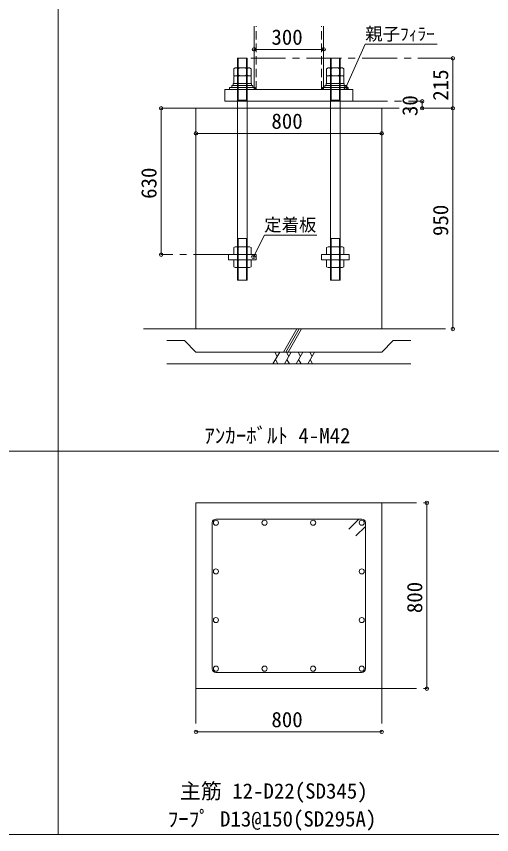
# Model space of a CAD drawing. Units: millimetres, scale not verified. Extents: x -24459 to 24278, y -16646 to 17081.
# Drawn here: x 8045 to 10092, y -16646 to -13124 of the extents above; entities that cross this region are included whole.
import ezdxf
from ezdxf.enums import TextEntityAlignment as Align

# ---------------------------------------------------------------- set-up
doc = ezdxf.new("R2010")
doc.units = ezdxf.units.MM
doc.header["$LTSCALE"] = 30
doc.header["$PDMODE"] = 32
doc.header["$PDSIZE"] = 15
doc.linetypes.add('CHAIN1', pattern=[8, 5, -1, 1, -1])
doc.linetypes.add('DASHED1', pattern=[1.8, 1.2, -0.6])
for name, color, linetype, lineweight in [('0-0_0-0', 7, 'Continuous', 18), ('0-1_補助線', 7, 'Continuous', 18), ('0-3_通り芯', 7, 'Continuous', 18), ('0-4_ＲＣ部材', 7, 'Continuous', 18), ('0-5_Ｓ部材', 7, 'Continuous', 18), ('0-6_木部材', 7, 'Continuous', 18), ('0-7_建具', 7, 'Continuous', 18), ('F-0_F-0', 7, 'Continuous', 18)]:
    doc.layers.add(name, color=color, linetype=linetype, lineweight=lineweight)
doc.layers.add('7-0_7-0', color=7, linetype='Continuous')
doc.styles.add('ＭＳ ゴシック', font='')
doc.styles.get('ＭＳ ゴシック').set_extended_font_data('MS Gothic')

msp = doc.modelspace()

# ---------------------------------------------------------------- linework, layer by layer
at = {"layer": '0-0_0-0', "color": 4}
for p, q in [((9463.62, -13429.03), (9547.51, -13243.08)), ((9547.51, -13243.08), (9858, -13243.08)), ((9066.04, -14158.98), (9114.37, -14064.89)), ((9114.37, -14064.89), (9339.26, -14064.89))]:
    msp.add_line(p, q, dxfattribs=at)
at = {"layer": '0-0_0-0'}
for p, q in [((9068.63, -13265.63), (9368.63, -13265.63)), ((9924.82, -13519.03), (9924.82, -13304.03)), ((9792.84, -13519.03), (9792.84, -13489.03)), ((8668.62, -14149.03), (8668.62, -13519.03)), ((9924.82, -14469.03), (9924.82, -13519.03)), ((8818.62, -13627.24), (9618.62, -13627.24)), ((9813, -16017.35), (9813, -15217.35)), ((8818.62, -16203.12), (9618.62, -16203.12))]:
    msp.add_line(p, q, dxfattribs=at)
at = {"layer": '0-0_0-0', "linetype": 'CHAIN1'}
for p, q in [((9924.82, -13304.03), (9039.62, -13304.03)), ((9493.62, -13489.03), (9792.84, -13489.03)), ((8818.62, -13519.03), (8668.62, -13519.03)), ((9543.63, -13519.03), (9924.82, -13519.03)), ((8958.62, -14149.03), (8668.62, -14149.03)), ((8718.62, -14469.03), (8593.27, -14469.03)), ((9743.63, -14469.03), (9924.82, -14469.03)), ((9618.62, -15217.35), (9813, -15217.35)), ((8818.62, -16017.35), (8818.62, -16203.12)), ((9618.62, -16017.35), (9618.62, -16203.12)), ((9618.62, -16017.35), (9813, -16017.35))]:
    msp.add_line(p, q, dxfattribs=at)
at = {"layer": '0-0_0-0'}
for p in [(9068.63, -13265.63), (9368.63, -13265.63), (9924.82, -13304.03), (9463.62, -13429.03), (9792.84, -13489.03), (8668.62, -13519.03), (9792.84, -13519.03), (9924.82, -13519.03), (8818.62, -13627.24), (9618.62, -13627.24), (8668.62, -14149.03), (9066.04, -14158.98), (9924.82, -14469.03), (9813, -15217.35), (9813, -16017.35), (8818.62, -16203.12), (9618.62, -16203.12)]:
    msp.add_point(p, dxfattribs=at)
at = {"layer": '0-1_補助線'}
for p, q in [((9039.62, -13304.03), (8997.62, -13304.03)), ((8997.62, -14259.03), (8997.62, -13304.03)), ((9000.62, -13484.03), (9000.62, -13304.03)), ((9036.62, -13484.03), (9036.62, -13304.03)), ((9397.63, -14259.03), (9397.63, -13304.03)), ((9439.62, -13304.03), (9397.63, -13304.03)), ((9400.62, -13484.03), (9400.62, -13304.03)), ((9436.63, -13484.03), (9436.63, -13304.03)), ((9439.63, -14259.03), (9439.63, -13304.03)), ((8987.43, -13345.03), (8981.1, -13348.68)), ((8981.1, -13348.68), (8981.1, -13379.03)), ((8987.43, -13345.03), (9049.82, -13345.03)), ((8993.53, -13345.03), (8999.86, -13348.68)), ((9006.19, -13345.03), (8999.86, -13348.68)), ((8999.86, -13348.68), (8999.86, -13375.37)), ((9031.06, -13345.03), (9037.39, -13348.68)), ((9043.72, -13345.03), (9037.39, -13348.68)), ((9037.39, -13348.68), (9037.39, -13375.37)), ((9049.82, -13345.03), (9056.15, -13348.68)), ((9056.15, -13348.68), (9056.15, -13379.03)), ((9387.43, -13345.03), (9381.1, -13348.68)), ((9381.1, -13348.68), (9381.1, -13379.03)), ((9387.43, -13345.03), (9449.82, -13345.03)), ((9393.53, -13345.03), (9399.86, -13348.68)), ((9406.19, -13345.03), (9399.86, -13348.68)), ((9399.86, -13348.68), (9399.86, -13375.37)), ((9431.06, -13345.03), (9437.39, -13348.68)), ((9443.72, -13345.03), (9437.39, -13348.68)), ((9437.39, -13348.68), (9437.39, -13375.37)), ((9449.82, -13345.03), (9456.15, -13348.68)), ((9456.15, -13348.68), (9456.15, -13379.03)), ((8987.43, -13379.03), (8981.1, -13382.68)), ((8981.1, -13379.03), (9056.15, -13379.03)), ((8981.1, -13382.68), (8981.1, -13413.03)), ((8987.43, -13379.03), (9049.82, -13379.03)), ((8993.53, -13379.03), (8999.86, -13375.37)), ((8993.53, -13379.03), (8999.86, -13382.68)), ((9006.19, -13379.03), (8999.86, -13375.37)), ((9006.19, -13379.03), (8999.86, -13382.68)), ((8999.86, -13382.68), (8999.86, -13409.37)), ((9031.06, -13379.03), (9037.39, -13375.37)), ((9031.06, -13379.03), (9037.39, -13382.68)), ((9043.72, -13379.03), (9037.39, -13375.37)), ((9043.72, -13379.03), (9037.39, -13382.68)), ((9037.39, -13382.68), (9037.39, -13409.37)), ((9049.82, -13379.03), (9056.15, -13382.68)), ((9056.15, -13382.68), (9056.15, -13413.03)), ((9387.43, -13379.03), (9381.1, -13382.68)), ((9381.1, -13379.03), (9456.15, -13379.03)), ((9381.1, -13382.68), (9381.1, -13413.03)), ((9387.43, -13379.03), (9449.82, -13379.03)), ((9393.53, -13379.03), (9399.86, -13375.37)), ((9393.53, -13379.03), (9399.86, -13382.68)), ((9406.19, -13379.03), (9399.86, -13375.37)), ((9406.19, -13379.03), (9399.86, -13382.68)), ((9399.86, -13382.68), (9399.86, -13409.37)), ((9431.06, -13379.03), (9437.39, -13375.37)), ((9431.06, -13379.03), (9437.39, -13382.68)), ((9443.72, -13379.03), (9437.39, -13375.37)), ((9443.72, -13379.03), (9437.39, -13382.68)), ((9437.39, -13382.68), (9437.39, -13409.37)), ((9449.82, -13379.03), (9456.15, -13382.68)), ((9456.15, -13382.68), (9456.15, -13413.03)), ((8979.62, -13413.03), (8979.62, -13421.03)), ((8979.62, -13413.03), (9057.62, -13413.03)), ((8987.43, -13413.03), (9049.82, -13413.03)), ((8993.53, -13413.03), (8999.86, -13409.37)), ((9006.19, -13413.03), (8999.86, -13409.37)), ((9031.06, -13413.03), (9037.39, -13409.37)), ((9043.72, -13413.03), (9037.39, -13409.37)), ((9057.62, -13413.03), (9057.62, -13421.03)), ((9379.63, -13413.03), (9379.63, -13421.03)), ((9379.63, -13413.03), (9457.63, -13413.03)), ((9387.43, -13413.03), (9449.82, -13413.03)), ((9393.53, -13413.03), (9399.86, -13409.37)), ((9406.19, -13413.03), (9399.86, -13409.37)), ((9431.06, -13413.03), (9437.39, -13409.37)), ((9443.72, -13413.03), (9437.39, -13409.37)), ((9457.63, -13413.03), (9457.63, -13421.03)), ((8943.62, -13439.03), (8943.62, -13489.03)), ((9493.62, -13439.03), (8943.62, -13439.03)), ((8973.62, -13421.03), (8973.62, -13429.03)), ((8973.62, -13421.03), (9063.62, -13421.03)), ((9063.62, -13421.03), (9063.62, -13429.03)), ((9073.62, -13429.03), (9073.62, -13439.03)), ((9373.62, -13421.03), (9373.62, -13429.03)), ((9373.62, -13421.03), (9463.62, -13421.03)), ((9463.62, -13421.03), (9463.62, -13429.03)), ((9473.63, -13429.03), (9473.63, -13439.03)), ((9493.62, -13489.03), (9493.62, -13439.03)), ((8943.62, -13489.03), (9493.62, -13489.03)), ((9039.62, -13484.03), (8997.62, -13484.03)), ((9397.63, -13484.03), (9439.63, -13484.03)), ((8997.62, -14079.03), (9039.62, -14079.03)), ((9000.62, -14259.03), (9000.62, -14079.03)), ((9036.62, -14259.03), (9036.62, -14079.03)), ((9397.63, -14079.03), (9439.62, -14079.03)), ((9400.62, -14259.03), (9400.62, -14079.03)), ((9436.62, -14259.03), (9436.62, -14079.03)), ((8987.43, -14115.03), (8981.1, -14118.68)), ((8981.1, -14118.68), (8981.1, -14149.03)), ((8987.43, -14115.03), (9049.82, -14115.03)), ((8993.53, -14115.03), (8999.86, -14118.68)), ((9006.19, -14115.03), (8999.86, -14118.68)), ((8999.86, -14118.68), (8999.86, -14145.37)), ((9031.06, -14115.03), (9037.39, -14118.68)), ((9043.72, -14115.03), (9037.39, -14118.68)), ((9037.39, -14118.68), (9037.39, -14145.37)), ((9049.82, -14115.03), (9056.15, -14118.68)), ((9056.15, -14118.68), (9056.15, -14149.03)), ((9387.43, -14115.03), (9381.1, -14118.68)), ((9381.1, -14118.68), (9381.1, -14149.03)), ((9387.43, -14115.03), (9449.82, -14115.03)), ((9393.53, -14115.03), (9399.86, -14118.68)), ((9406.19, -14115.03), (9399.86, -14118.68)), ((9399.86, -14118.68), (9399.86, -14145.37)), ((9431.06, -14115.03), (9437.39, -14118.68)), ((9443.72, -14115.03), (9437.39, -14118.68)), ((9437.39, -14118.68), (9437.39, -14145.37)), ((9449.82, -14115.03), (9456.15, -14118.68)), ((9456.15, -14118.68), (9456.15, -14149.03)), ((8987.43, -14149.03), (9049.82, -14149.03)), ((8993.53, -14149.03), (8999.86, -14145.37)), ((9006.19, -14149.03), (8999.86, -14145.37)), ((9031.06, -14149.03), (9037.39, -14145.37)), ((9043.72, -14149.03), (9037.39, -14145.37)), ((9078.62, -14171.03), (9078.62, -14149.03)), ((9387.43, -14149.03), (9449.82, -14149.03)), ((9393.53, -14149.03), (9399.86, -14145.37)), ((9406.19, -14149.03), (9399.86, -14145.37)), ((9431.06, -14149.03), (9437.39, -14145.37)), ((9443.72, -14149.03), (9437.39, -14145.37)), ((9478.62, -14171.03), (9478.62, -14149.03)), ((8958.62, -14171.03), (9078.62, -14171.03)), ((8981.1, -14171.03), (8981.1, -14201.37)), ((8987.43, -14171.03), (9049.82, -14171.03)), ((8993.53, -14171.03), (8999.86, -14174.68)), ((9006.19, -14171.03), (8999.86, -14174.68)), ((8999.86, -14174.68), (8999.86, -14201.37)), ((9031.06, -14171.03), (9037.39, -14174.68)), ((9043.72, -14171.03), (9037.39, -14174.68)), ((9037.39, -14174.68), (9037.39, -14201.37)), ((9056.15, -14171.03), (9056.15, -14201.37)), ((9358.62, -14171.03), (9478.62, -14171.03)), ((9381.1, -14171.03), (9381.1, -14201.37)), ((9387.43, -14171.03), (9449.82, -14171.03)), ((9393.53, -14171.03), (9399.86, -14174.68)), ((9406.19, -14171.03), (9399.86, -14174.68)), ((9399.86, -14174.68), (9399.86, -14201.37)), ((9431.06, -14171.03), (9437.39, -14174.68)), ((9443.72, -14171.03), (9437.39, -14174.68)), ((9437.39, -14174.68), (9437.39, -14201.37)), ((9456.15, -14171.03), (9456.15, -14201.37)), ((8987.43, -14205.03), (8981.1, -14201.37)), ((8987.43, -14205.03), (9049.82, -14205.03)), ((8993.53, -14205.03), (8999.86, -14201.37)), ((9006.19, -14205.03), (8999.86, -14201.37)), ((9031.06, -14205.03), (9037.39, -14201.37)), ((9043.72, -14205.03), (9037.39, -14201.37)), ((9049.82, -14205.03), (9056.15, -14201.37)), ((9387.43, -14205.03), (9381.1, -14201.37)), ((9387.43, -14205.03), (9449.82, -14205.03)), ((9393.53, -14205.03), (9399.86, -14201.37)), ((9406.19, -14205.03), (9399.86, -14201.37)), ((9431.06, -14205.03), (9437.39, -14201.37)), ((9443.72, -14205.03), (9437.39, -14201.37)), ((9449.82, -14205.03), (9456.15, -14201.37)), ((9397.63, -14259.03), (9439.62, -14259.03))]:
    msp.add_line(p, q, dxfattribs=at)
for points in [[(8997.62, -14259.03), (9039.62, -14259.03), (9039.62, -13304.03)], [(9073.62, -13429.03), (8963.63, -13429.03), (8963.63, -13439.03)], [(9473.63, -13429.03), (9363.63, -13429.03), (9363.63, -13439.03)], [(8958.62, -14171.03), (8958.62, -14149.03), (9078.62, -14149.03)], [(9358.62, -14171.03), (9358.62, -14149.03), (9478.62, -14149.03)]]:
    msp.add_lwpolyline(points, dxfattribs=at)
at = {"layer": '0-3_通り芯'}
for p, q in [((9068.63, -13439.03), (9068.63, -13165.34)), ((9368.63, -13439.03), (9368.63, -13165.34))]:
    msp.add_line(p, q, dxfattribs=at)
at = {"layer": '0-3_通り芯', "linetype": 'DASHED1'}
for p, q in [((9077.62, -13439.03), (9077.62, -13165.34)), ((9359.62, -13439.03), (9359.62, -13165.34))]:
    msp.add_line(p, q, dxfattribs=at)
at = {"layer": '0-4_ＲＣ部材'}
for p, q in [((8818.62, -13519.03), (9618.62, -13519.03)), ((8818.62, -14469.03), (8818.62, -13519.03)), ((9618.62, -14469.03), (9618.62, -13519.03)), ((8693.63, -14469.03), (9743.63, -14469.03)), ((8818.62, -15217.35), (9618.62, -15217.35)), ((8818.62, -16017.35), (8818.62, -15217.35)), ((9618.62, -15217.35), (9618.62, -16017.35)), ((9618.62, -16017.35), (8818.62, -16017.35))]:
    msp.add_line(p, q, dxfattribs=at)
at = {"layer": '0-5_Ｓ部材'}
for p, q in [((9195.48, -14569.03), (9253.22, -14469.03)), ((9205.48, -14569.03), (9263.22, -14469.03)), ((9215.48, -14569.03), (9273.22, -14469.03)), ((8693.63, -14519.03), (8768.63, -14519.03)), ((8818.62, -14569.03), (8768.63, -14519.03)), ((8818.62, -14569.03), (9618.62, -14569.03)), ((9150.32, -14619.03), (9179.19, -14569.03)), ((9168.79, -14587.03), (9158.4, -14569.03)), ((9200.32, -14619.03), (9229.19, -14569.03)), ((9218.79, -14587.03), (9208.4, -14569.03)), ((9250.32, -14619.03), (9279.19, -14569.03)), ((9268.79, -14587.03), (9258.4, -14569.03)), ((9300.32, -14619.03), (9329.19, -14569.03)), ((9318.79, -14587.03), (9308.4, -14569.03)), ((9160.71, -14601.03), (9171.1, -14619.03)), ((9210.71, -14601.03), (9221.1, -14619.03)), ((9260.71, -14601.03), (9271.1, -14619.03)), ((9310.71, -14601.03), (9321.1, -14619.03)), ((8693.63, -14619.03), (9743.63, -14619.03))]:
    msp.add_line(p, q, dxfattribs=at)
msp.add_lwpolyline([(9618.62, -14569.03), (9668.63, -14519.03), (9743.63, -14519.03)], dxfattribs=at)
at = {"layer": '0-6_木部材'}
for p, q in [((8888.63, -15931.35), (8888.63, -15303.35)), ((9532.63, -15287.35), (8904.62, -15287.35)), ((9520.37, -15287.2), (9476.91, -15330.66)), ((9548.63, -15318.95), (9507.83, -15359.74)), ((9548.63, -15931.35), (9548.63, -15303.35)), ((8904.62, -15947.35), (9532.63, -15947.35))]:
    msp.add_line(p, q, dxfattribs=at)
for centre, start, end in [((8904.62, -15303.35), 90, 180), ((9532.63, -15303.35), 0, 90), ((8904.62, -15931.35), 180, 270), ((9532.63, -15931.35), 270, 0)]:
    msp.add_arc(centre, 16, start, end, dxfattribs=at)
at = {"layer": '0-7_建具'}
for centre in [(8904.62, -15303.35), (9113.96, -15303.35), (9323.29, -15303.35), (9532.63, -15303.35), (8904.62, -15512.68), (9532.63, -15512.68), (8904.62, -15722.01), (9532.63, -15722.01), (8904.62, -15931.35), (9113.96, -15931.35), (9323.29, -15931.35), (9532.63, -15931.35)]:
    msp.add_circle(centre, 11, dxfattribs=at)
at = {"layer": 'F-0_F-0'}
for p, q in [((8225.25, -16645.75), (8225.25, -11470.75)), ((14185.5, -14995.75), (5998.5, -14995.75))]:
    msp.add_line(p, q, dxfattribs=at)
msp.add_lwpolyline([(5998.5, -16645.75), (14185.5, -16645.75), (14185.5, -11470.75)], dxfattribs=at)

# ---------------------------------------------------------------- texts
at = {"layer": '0-0_0-0', "style": 'ＭＳ ゴシック'}
for s, height, p in [('親子ﾌｨﾗｰ', 54.99, (9547.51, -13243.08)), ('300', 65.98, (9143.63, -13265.63)), ('800', 65.98, (9143.62, -13627.24)), ('定着板', 54.99, (9112.36, -14064.89)), ('800', 65.98, (9143.62, -16203.12))]:
    msp.add_text(s, height=height, dxfattribs=at).set_placement(p, align=Align.BOTTOM_LEFT)
for s, p in [('215', (9924.82, -13486.53)), ('30', (9792.84, -13552.78)), ('630', (8668.62, -13909.03)), ('950', (9924.82, -14069.03)), ('800', (9813, -15692.35))]:
    msp.add_text(s, height=65.98, rotation=90, dxfattribs=at).set_placement(p, align=Align.BOTTOM_LEFT)
at = {"layer": '7-0_7-0', "style": 'ＭＳ ゴシック'}
for s, p in [('ｱﾝｶｰﾎﾞﾙﾄ 4-M42', (8854.87, -14980.75)), ('主筋 12-D22(SD345)', (8749.88, -16510.75)), ('ﾌｰﾌﾟ D13@150(SD295A)', (8697.38, -16630.75))]:
    msp.add_text(s, height=65.98, dxfattribs=at).set_placement(p, align=Align.BOTTOM_LEFT)

doc.saveas('drawing.dxf')
